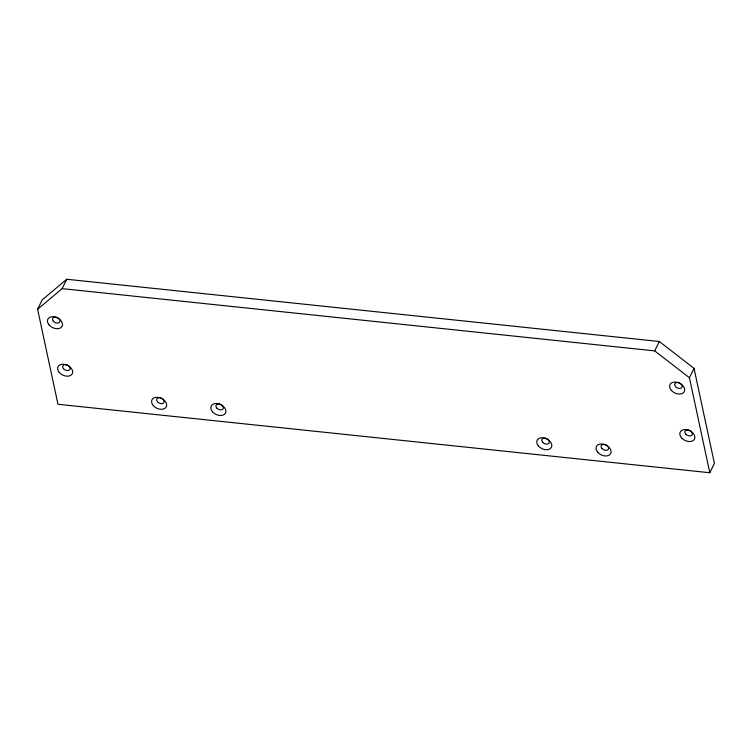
<?xml version="1.0" encoding="UTF-8"?>
<svg xmlns="http://www.w3.org/2000/svg" width="752" height="752" viewBox="0 0 752 752"><rect width="100%" height="100%" fill="white"/><g stroke="black" fill="none" stroke-linecap="round" stroke-linejoin="round"><path stroke-width="1.13" d="M37.6 309.279L42.197 299.898L66.74 279.255L659.316 341.502L694.03 368.367L714.4 463.364L709.803 472.745L57.97 404.275L37.6 309.279L62.134 288.636L66.74 279.255M62.134 288.636L654.71 350.883L659.316 341.502M709.803 472.745L689.434 377.748L694.03 368.367M654.71 350.883L689.434 377.748M53.345 321.245A3.967 2.707 26.1 0 0 59.765 321.922A3.967 2.707 26.1 0 0 55.601 317.128A3.967 2.707 26.1 0 0 53.345 321.245M63.535 368.743A3.967 2.707 26.1 0 0 69.945 369.42A3.967 2.707 26.1 0 0 65.781 364.626A3.967 2.707 26.1 0 0 63.535 368.743M675.55 386.603A3.967 2.707 26.1 0 0 681.97 387.28A3.967 2.707 26.1 0 0 677.806 382.486A3.967 2.707 26.1 0 0 675.55 386.603M685.739 434.101A3.967 2.707 26.1 0 0 692.15 434.778A3.967 2.707 26.1 0 0 687.986 429.984A3.967 2.707 26.1 0 0 685.739 434.101M157.506 401.831A3.967 2.707 26.1 0 0 163.927 402.508A3.967 2.707 26.1 0 0 159.762 397.714A3.967 2.707 26.1 0 0 157.506 401.831M542.681 442.289A3.967 2.707 26.1 0 0 549.101 442.966A3.967 2.707 26.1 0 0 544.937 438.181A3.967 2.707 26.1 0 0 542.681 442.289M216.764 408.054A3.967 2.707 26.1 0 0 223.184 408.731A3.967 2.707 26.1 0 0 219.02 403.946A3.967 2.707 26.1 0 0 216.764 408.054M601.938 448.521A3.967 2.707 26.1 0 0 608.359 449.188A3.967 2.707 26.1 0 0 604.194 444.404A3.967 2.707 26.1 0 0 601.938 448.521M681.547 437.871A7.971 5.443 26.1 0 0 694.425 439.224A7.971 5.443 26.1 0 0 686.068 429.599A7.971 5.443 26.1 0 0 681.547 437.871M671.357 390.373A7.971 5.443 26.1 0 0 684.245 391.726A7.971 5.443 26.1 0 0 675.888 382.101A7.971 5.443 26.1 0 0 671.357 390.373M59.342 372.513A7.971 5.443 26.1 0 0 72.22 373.866A7.971 5.443 26.1 0 0 63.864 364.241A7.971 5.443 26.1 0 0 59.342 372.513M49.153 325.014A7.971 5.443 26.1 0 0 62.04 326.368A7.971 5.443 26.1 0 0 53.683 316.742A7.971 5.443 26.1 0 0 49.153 325.014M153.314 405.601A7.971 5.443 26.1 0 0 166.201 406.954A7.971 5.443 26.1 0 0 157.845 397.329A7.971 5.443 26.1 0 0 153.314 405.601M538.488 446.058A7.971 5.443 26.1 0 0 551.376 447.412A7.971 5.443 26.1 0 0 543.019 437.786A7.971 5.443 26.1 0 0 538.488 446.058M212.572 411.823A7.971 5.443 26.1 0 0 225.459 413.177A7.971 5.443 26.1 0 0 217.102 403.551A7.971 5.443 26.1 0 0 212.572 411.823M597.746 452.281A7.971 5.443 26.1 0 0 610.633 453.635A7.971 5.443 26.1 0 0 602.277 444.009A7.971 5.443 26.1 0 0 597.746 452.281"/></g></svg>
